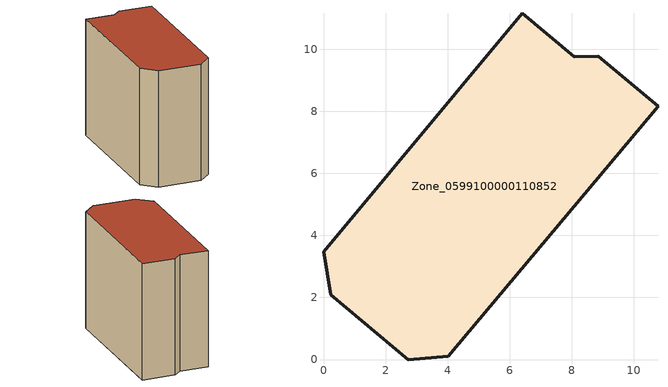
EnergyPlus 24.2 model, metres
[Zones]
Zone_0599100000110852
 floor ground (C_G): 0,3.48 6.41,11.15 8.07,9.76 8.85,9.77 10.78,8.16 4.03,0.11 2.73,0 0.23,2.09 z0
 wall outside (C_F): 0.23,2.09 2.73,0 4.03,0.11 10.78,8.16 8.85,9.77 8.07,9.76 6.41,11.15 0,3.48 0.23,2.09 z0:8.86
 roof outside (C_R): 6.41,11.15 0,3.48 0.23,2.09 2.73,0 4.03,0.11 10.78,8.16 8.85,9.77 8.07,9.76 z8.86
[BUILDING]
Pand.0599100000110852: North Axis=0; Terrain=City; Loads Convergence Tolerance Value=0.04; Temperature Convergence Tolerance Value=0.4; Solar Distribution=FullExterior; Maximum Number of Warmup Days=25; Minimum Number of Warmup Days=1
[Site:Location]
Rotterdam.The.Hague.AP_ZH_NLD Design_Conditions: Latitude=51.96; Longitude=4.45; Time Zone=1; Elevation=-4.5
[SITE:GROUNDTEMPERATURE:BUILDINGSURFACE]
18, 18, 18, 18, 18, 18, 18, 18, 18, 18, 18, 18
[MATERIAL] Thermal Absorptance=0.9; Solar Absorptance=0.7; Visible Absorptance=0.7
Name | Roughness | Thickness | Conductivity | Density | Specific Heat
G.TI.1946 | MediumSmooth | 0.15 | 1 | 540 | 1210
F.TI.1946 | Rough | 0.3 | 0.857143 | 1920 | 840
R.TI.1946 | MediumRough | 0.2 | 0.1 | 1500 | 1000
[CONSTRUCTION]
C_G: G.TI.1946
C_F: F.TI.1946
C_R: R.TI.1946
[ZONE]
Zone_0599100000110852: Type=1; Multiplier=1; Ceiling Height=Autocalculate; Volume=Autocalculate; Floor Area=autocalculate; Part of Total Floor Area=Yes
[ZONEINFILTRATION:DESIGNFLOWRATE]
Infil_Zone_0599100000110852: Zone or ZoneList or Space or SpaceList=Zone_0599100000110852; Schedule=AlwaysOn; Design Flow Rate Calculation Method=Flow/Area; Flow Rate per Floor Area=0.003; Constant Term Coefficient=1; Temperature Term Coefficient=0; Velocity Term Coefficient=0; Velocity Squared Term Coefficient=0
[HVACTEMPLATE:ZONE:IDEALLOADSAIRSYSTEM]
Zone_0599100000110852: Maximum Heating Supply Air Temperature=50; Minimum Cooling Supply Air Temperature=13; Maximum Heating Supply Air Humidity Ratio=0.0156; Minimum Cooling Supply Air Humidity Ratio=0.0077; Heating Limit=NoLimit; Cooling Limit=NoLimit; Dehumidification Control Type=ConstantSensibleHeatRatio; Cooling Sensible Heat Ratio=0.7; Dehumidification Setpoint=60; Humidification Control Type=None; Humidification Setpoint=30; Outdoor Air Method=None; Outdoor Air Flow Rate per Person=0.00944; Outdoor Air Flow Rate per Zone Floor Area=0; Outdoor Air Flow Rate per Zone=0; Demand Controlled Ventilation Type=None; Outdoor Air Economizer Type=NoEconomizer; Heat Recovery Type=None; Sensible Heat Recovery Effectiveness=0.7; Latent Heat Recovery Effectiveness=0.65
[ZONECONTROL:THERMOSTAT]
ThermostatControl_Zone_0599100000110852: Zone or ZoneList=Zone_0599100000110852; Control Type Schedule=DualSetpointControlType; Control 1=Thermostat_Zone_0599100000110852; Temperature Difference Between Cutout And Setpoint=0
[THERMOSTATSETPOINT:DUALSETPOINT]
Thermostat_Zone_0599100000110852: Heating Setpoint Temperature Schedule=HeatingSetpoint_Zone_0599100000110852; Cooling Setpoint Temperature Schedule=CoolingSetpoint_Zone_0599100000110852
[SCHEDULE:COMPACT]
HeatingSetpoint_Zone_0599100000110852: Through: 12/31, For: AllDays, Until: 24:00, 21
CoolingSetpoint_Zone_0599100000110852: Through: 12/31, For: AllDays, Until: 24:00, 24
DualSetpointControlType: Through: 12/31, For: AllDays, Until: 24:00, 4
AlwaysOn: Through: 12/31, For: AllDays, Until: 24:00, 1
